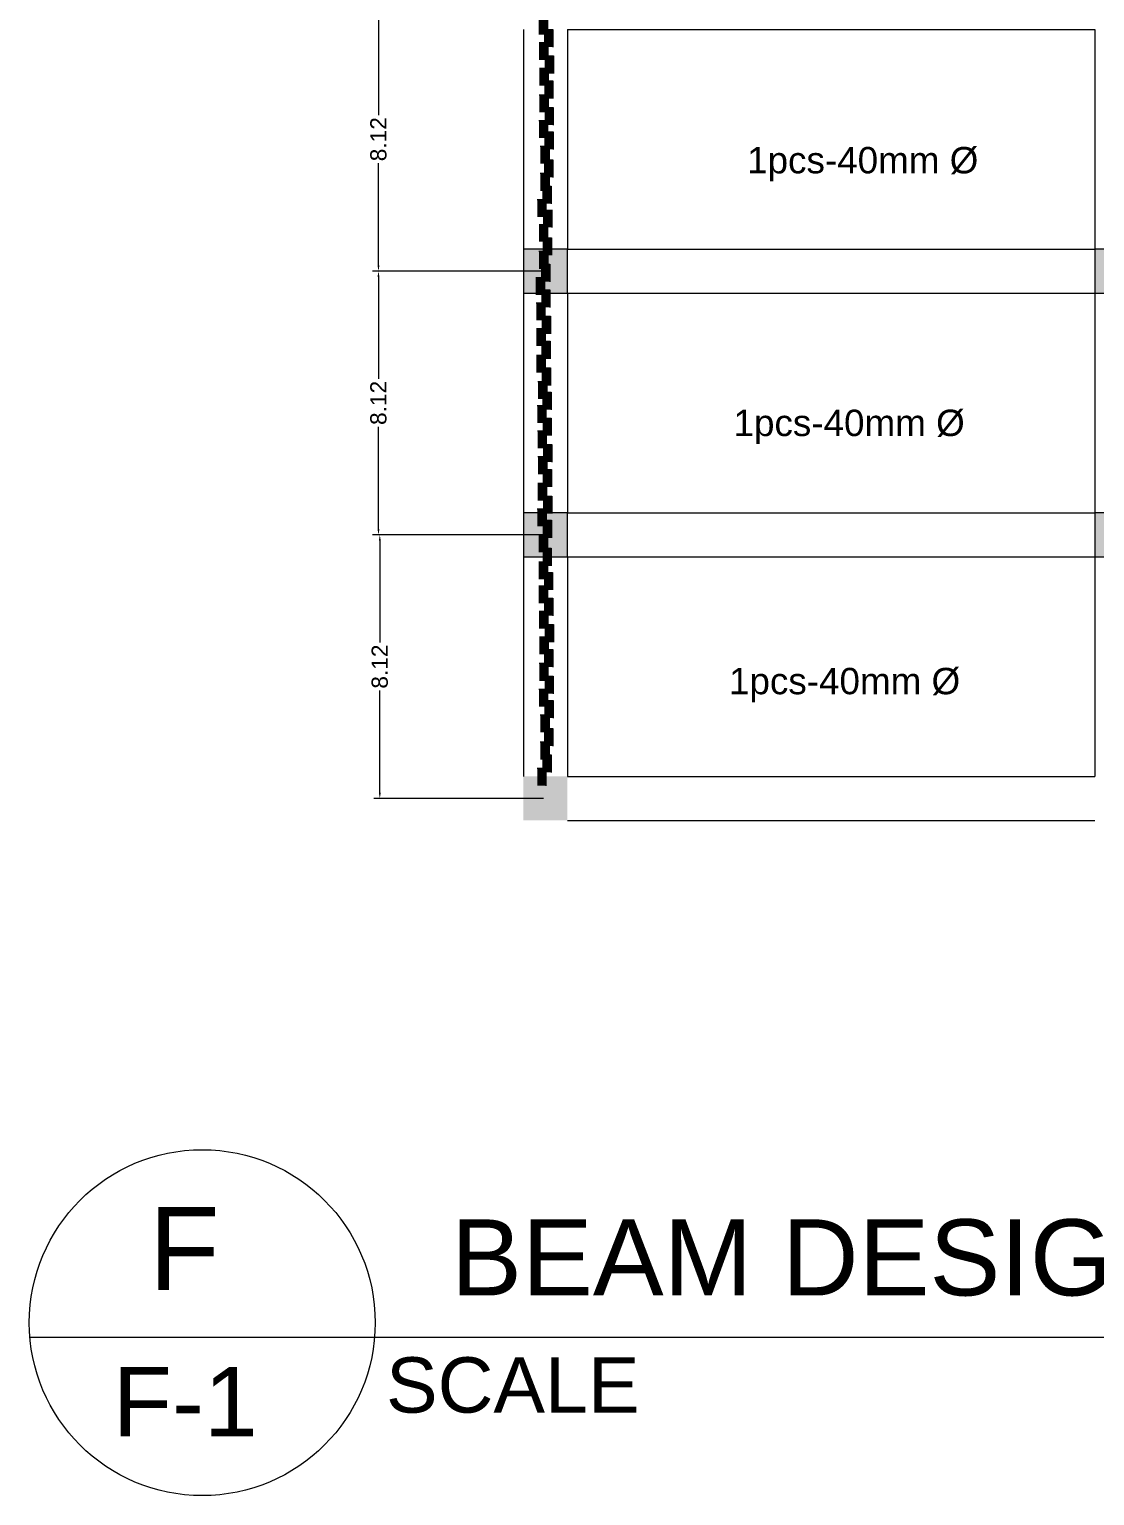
# Model space of a CAD drawing. Header units: millimetres. Extents: x 2391 to 3323, y 1596 to 2537.
# Drawn here: x 2763.81 to 2796.63, y 1941.94 to 1987.11 of the extents above; entities that cross this region are included whole.
import ezdxf

# ---------------------------------------------------------------- set-up
doc = ezdxf.new("R2010")
doc.units = ezdxf.units.MM
for name, color, linetype in [('columns', 250, 'Continuous'), ('dimensions', 203, 'Continuous'), ('LETTERS', 150, 'Continuous'), ('Roof', 130, 'Continuous'), ('TEXT', 130, 'Continuous')]:
    doc.layers.add(name, color=color, linetype=linetype)
doc.styles.get("Standard").update_dxf_attribs({"font": 'arial.ttf'})

msp = doc.modelspace()

# ---------------------------------------------------------------- hatches: boundary and pattern name
at = {"layer": 'columns', "linetype": 'ByBlock', "lineweight": 13}
h = msp.add_hatch(color=256, dxfattribs=at)
h.dxf.hatch_style = 1
h.paths.add_polyline_path([(2779.032, 1980.337), (2779.032, 1978.983), (2780.386, 1978.983), (2780.386, 1980.337)])
h = msp.add_hatch(color=256, dxfattribs=at)
h.dxf.hatch_style = 1
h.paths.add_polyline_path([(2796.631, 1980.337), (2796.631, 1978.983), (2797.984, 1978.983), (2797.984, 1980.337)])
h = msp.add_hatch(color=256, dxfattribs=at)
h.dxf.hatch_style = 1
h.paths.add_polyline_path([(2779.032, 1972.214), (2779.032, 1970.86), (2780.386, 1970.86), (2780.386, 1972.214)])
h = msp.add_hatch(color=256, dxfattribs=at)
h.dxf.hatch_style = 1
h.paths.add_polyline_path([(2796.631, 1972.214), (2796.631, 1970.86), (2797.984, 1970.86), (2797.984, 1972.214)])
h = msp.add_hatch(color=256, dxfattribs=at)
h.dxf.hatch_style = 1
h.paths.add_polyline_path([(2780.386, 1964.092), (2779.032, 1964.092), (2779.032, 1962.738), (2780.386, 1962.738)])
at = {"layer": 'dimensions', "lineweight": 13, "ltscale": 0.25, "true_color": 0x000000}
h = msp.add_hatch(color=18, dxfattribs=at)
h.dxf.hatch_style = 1
h.paths.add_polyline_path([(2779.772, 1986.939), (2779.501, 1986.939), (2779.501, 1987.481), (2779.772, 1987.481)])
h = msp.add_hatch(color=18, dxfattribs=at)
h.dxf.hatch_style = 1
h.paths.add_polyline_path([(2779.937, 1986.557), (2779.666, 1986.557), (2779.666, 1987.098), (2779.937, 1987.098)])
h = msp.add_hatch(color=18, dxfattribs=at)
h.dxf.hatch_style = 1
h.paths.add_polyline_path([(2779.783, 1986.159), (2779.512, 1986.159), (2779.512, 1986.7), (2779.783, 1986.7)])
h = msp.add_hatch(color=18, dxfattribs=at)
h.dxf.hatch_style = 1
h.paths.add_polyline_path([(2779.952, 1985.742), (2779.681, 1985.742), (2779.681, 1986.284), (2779.952, 1986.284)])
h = msp.add_hatch(color=18, dxfattribs=at)
h.dxf.hatch_style = 1
h.paths.add_polyline_path([(2779.794, 1985.367), (2779.523, 1985.367), (2779.523, 1985.908), (2779.794, 1985.908)])
h = msp.add_hatch(color=18, dxfattribs=at)
h.dxf.hatch_style = 1
h.paths.add_polyline_path([(2779.94, 1984.973), (2779.67, 1984.973), (2779.67, 1985.515), (2779.94, 1985.515)])
h = msp.add_hatch(color=18, dxfattribs=at)
h.dxf.hatch_style = 1
h.paths.add_polyline_path([(2779.788, 1984.551), (2779.517, 1984.551), (2779.517, 1985.092), (2779.788, 1985.092)])
h = msp.add_hatch(color=18, dxfattribs=at)
h.dxf.hatch_style = 1
h.paths.add_polyline_path([(2779.951, 1984.154), (2779.68, 1984.154), (2779.68, 1984.695), (2779.951, 1984.695)])
h = msp.add_hatch(color=18, dxfattribs=at)
h.dxf.hatch_style = 1
h.paths.add_polyline_path([(2779.776, 1983.756), (2779.505, 1983.756), (2779.505, 1984.297), (2779.776, 1984.297)])
h = msp.add_hatch(color=18, dxfattribs=at)
h.dxf.hatch_style = 1
h.paths.add_polyline_path([(2779.944, 1983.406), (2779.673, 1983.406), (2779.673, 1983.947), (2779.944, 1983.947)])
h = msp.add_hatch(color=18, dxfattribs=at)
h.dxf.hatch_style = 1
h.paths.add_polyline_path([(2779.82, 1982.964), (2779.549, 1982.964), (2779.549, 1983.505), (2779.82, 1983.505)])
h = msp.add_hatch(color=18, dxfattribs=at)
h.dxf.hatch_style = 1
h.paths.add_polyline_path([(2779.936, 1982.544), (2779.666, 1982.544), (2779.666, 1983.086), (2779.936, 1983.086)])
h = msp.add_hatch(color=18, dxfattribs=at)
h.dxf.hatch_style = 1
h.paths.add_polyline_path([(2779.821, 1982.128), (2779.55, 1982.128), (2779.55, 1982.67), (2779.821, 1982.67)])
h = msp.add_hatch(color=18, dxfattribs=at)
h.dxf.hatch_style = 1
h.paths.add_polyline_path([(2779.884, 1981.733), (2779.613, 1981.733), (2779.613, 1982.275), (2779.884, 1982.275)])
h = msp.add_hatch(color=18, dxfattribs=at)
h.dxf.hatch_style = 1
h.paths.add_polyline_path([(2779.725, 1981.321), (2779.455, 1981.321), (2779.455, 1981.862), (2779.725, 1981.862)])
h = msp.add_hatch(color=18, dxfattribs=at)
h.dxf.hatch_style = 1
h.paths.add_polyline_path([(2779.901, 1981.005), (2779.63, 1981.005), (2779.63, 1981.546), (2779.901, 1981.546)])
h = msp.add_hatch(color=18, dxfattribs=at)
h.dxf.hatch_style = 1
h.paths.add_polyline_path([(2779.777, 1980.563), (2779.506, 1980.563), (2779.506, 1981.105), (2779.777, 1981.105)])
h = msp.add_hatch(color=18, dxfattribs=at)
h.dxf.hatch_style = 1
h.paths.add_polyline_path([(2779.893, 1980.144), (2779.623, 1980.144), (2779.623, 1980.685), (2779.893, 1980.685)])
h = msp.add_hatch(color=18, dxfattribs=at)
h.dxf.hatch_style = 1
h.paths.add_polyline_path([(2779.778, 1979.727), (2779.507, 1979.727), (2779.507, 1980.269), (2779.778, 1980.269)])
h = msp.add_hatch(color=18, dxfattribs=at)
h.dxf.hatch_style = 1
h.paths.add_polyline_path([(2779.84, 1979.332), (2779.57, 1979.332), (2779.57, 1979.874), (2779.84, 1979.874)])
h = msp.add_hatch(color=18, dxfattribs=at)
h.dxf.hatch_style = 1
h.paths.add_polyline_path([(2779.682, 1978.92), (2779.412, 1978.92), (2779.412, 1979.462), (2779.682, 1979.462)])
h = msp.add_hatch(color=18, dxfattribs=at)
h.dxf.hatch_style = 1
h.paths.add_polyline_path([(2779.848, 1978.537), (2779.577, 1978.537), (2779.577, 1979.079), (2779.848, 1979.079)])
h = msp.add_hatch(color=18, dxfattribs=at)
h.dxf.hatch_style = 1
h.paths.add_polyline_path([(2779.693, 1978.14), (2779.423, 1978.14), (2779.423, 1978.681), (2779.693, 1978.681)])
h = msp.add_hatch(color=18, dxfattribs=at)
h.dxf.hatch_style = 1
h.paths.add_polyline_path([(2779.863, 1977.723), (2779.592, 1977.723), (2779.592, 1978.265), (2779.863, 1978.265)])
h = msp.add_hatch(color=18, dxfattribs=at)
h.dxf.hatch_style = 1
h.paths.add_polyline_path([(2779.704, 1977.347), (2779.433, 1977.347), (2779.433, 1977.889), (2779.704, 1977.889)])
h = msp.add_hatch(color=18, dxfattribs=at)
h.dxf.hatch_style = 1
h.paths.add_polyline_path([(2779.851, 1976.954), (2779.58, 1976.954), (2779.58, 1977.496), (2779.851, 1977.496)])
h = msp.add_hatch(color=18, dxfattribs=at)
h.dxf.hatch_style = 1
h.paths.add_polyline_path([(2779.698, 1976.531), (2779.428, 1976.531), (2779.428, 1977.073), (2779.698, 1977.073)])
h = msp.add_hatch(color=18, dxfattribs=at)
h.dxf.hatch_style = 1
h.paths.add_polyline_path([(2779.862, 1976.134), (2779.591, 1976.134), (2779.591, 1976.676), (2779.862, 1976.676)])
h = msp.add_hatch(color=18, dxfattribs=at)
h.dxf.hatch_style = 1
h.paths.add_polyline_path([(2779.863, 1976.137), (2779.593, 1976.137), (2779.593, 1976.679), (2779.863, 1976.679)])
h = msp.add_hatch(color=18, dxfattribs=at)
h.dxf.hatch_style = 1
h.paths.add_polyline_path([(2779.748, 1975.721), (2779.477, 1975.721), (2779.477, 1976.262), (2779.748, 1976.262)])
h = msp.add_hatch(color=18, dxfattribs=at)
h.dxf.hatch_style = 1
h.paths.add_polyline_path([(2779.883, 1975.386), (2779.612, 1975.386), (2779.612, 1975.928), (2779.883, 1975.928)])
h = msp.add_hatch(color=18, dxfattribs=at)
h.dxf.hatch_style = 1
h.paths.add_polyline_path([(2779.725, 1974.974), (2779.454, 1974.974), (2779.454, 1975.516), (2779.725, 1975.516)])
h = msp.add_hatch(color=18, dxfattribs=at)
h.dxf.hatch_style = 1
h.paths.add_polyline_path([(2779.89, 1974.591), (2779.619, 1974.591), (2779.619, 1975.133), (2779.89, 1975.133)])
h = msp.add_hatch(color=18, dxfattribs=at)
h.dxf.hatch_style = 1
h.paths.add_polyline_path([(2779.736, 1974.194), (2779.465, 1974.194), (2779.465, 1974.735), (2779.736, 1974.735)])
h = msp.add_hatch(color=18, dxfattribs=at)
h.dxf.hatch_style = 1
h.paths.add_polyline_path([(2779.905, 1973.777), (2779.634, 1973.777), (2779.634, 1974.319), (2779.905, 1974.319)])
h = msp.add_hatch(color=18, dxfattribs=at)
h.dxf.hatch_style = 1
h.paths.add_polyline_path([(2779.747, 1973.401), (2779.476, 1973.401), (2779.476, 1973.943), (2779.747, 1973.943)])
h = msp.add_hatch(color=18, dxfattribs=at)
h.dxf.hatch_style = 1
h.paths.add_polyline_path([(2779.893, 1973.008), (2779.623, 1973.008), (2779.623, 1973.55), (2779.893, 1973.55)])
h = msp.add_hatch(color=18, dxfattribs=at)
h.dxf.hatch_style = 1
h.paths.add_polyline_path([(2779.741, 1972.585), (2779.47, 1972.585), (2779.47, 1973.127), (2779.741, 1973.127)])
h = msp.add_hatch(color=18, dxfattribs=at)
h.dxf.hatch_style = 1
h.paths.add_polyline_path([(2779.904, 1972.188), (2779.633, 1972.188), (2779.633, 1972.73), (2779.904, 1972.73)])
h = msp.add_hatch(color=18, dxfattribs=at)
h.dxf.hatch_style = 1
h.paths.add_polyline_path([(2779.729, 1971.791), (2779.458, 1971.791), (2779.458, 1972.332), (2779.729, 1972.332)])
h = msp.add_hatch(color=18, dxfattribs=at)
h.dxf.hatch_style = 1
h.paths.add_polyline_path([(2779.897, 1971.44), (2779.626, 1971.44), (2779.626, 1971.982), (2779.897, 1971.982)])
h = msp.add_hatch(color=18, dxfattribs=at)
h.dxf.hatch_style = 1
h.paths.add_polyline_path([(2779.773, 1970.999), (2779.502, 1970.999), (2779.502, 1971.54), (2779.773, 1971.54)])
h = msp.add_hatch(color=18, dxfattribs=at)
h.dxf.hatch_style = 1
h.paths.add_polyline_path([(2779.774, 1970.163), (2779.503, 1970.163), (2779.503, 1970.704), (2779.774, 1970.704)])
h = msp.add_hatch(color=18, dxfattribs=at)
h.dxf.hatch_style = 1
h.paths.add_polyline_path([(2779.889, 1970.579), (2779.619, 1970.579), (2779.619, 1971.121), (2779.889, 1971.121)])
h = msp.add_hatch(color=18, dxfattribs=at)
h.dxf.hatch_style = 1
h.paths.add_polyline_path([(2779.929, 1969.836), (2779.659, 1969.836), (2779.659, 1970.377), (2779.929, 1970.377)])
h = msp.add_hatch(color=18, dxfattribs=at)
h.dxf.hatch_style = 1
h.paths.add_polyline_path([(2779.771, 1969.424), (2779.501, 1969.424), (2779.501, 1969.965), (2779.771, 1969.965)])
h = msp.add_hatch(color=18, dxfattribs=at)
h.dxf.hatch_style = 1
h.paths.add_polyline_path([(2779.937, 1969.041), (2779.666, 1969.041), (2779.666, 1969.582), (2779.937, 1969.582)])
h = msp.add_hatch(color=18, dxfattribs=at)
h.dxf.hatch_style = 1
h.paths.add_polyline_path([(2779.782, 1968.643), (2779.512, 1968.643), (2779.512, 1969.185), (2779.782, 1969.185)])
h = msp.add_hatch(color=18, dxfattribs=at)
h.dxf.hatch_style = 1
h.paths.add_polyline_path([(2779.952, 1968.227), (2779.681, 1968.227), (2779.681, 1968.768), (2779.952, 1968.768)])
h = msp.add_hatch(color=18, dxfattribs=at)
h.dxf.hatch_style = 1
h.paths.add_polyline_path([(2779.793, 1967.851), (2779.523, 1967.851), (2779.523, 1968.392), (2779.793, 1968.392)])
h = msp.add_hatch(color=18, dxfattribs=at)
h.dxf.hatch_style = 1
h.paths.add_polyline_path([(2779.94, 1967.458), (2779.669, 1967.458), (2779.669, 1967.999), (2779.94, 1967.999)])
h = msp.add_hatch(color=18, dxfattribs=at)
h.dxf.hatch_style = 1
h.paths.add_polyline_path([(2779.787, 1967.035), (2779.517, 1967.035), (2779.517, 1967.576), (2779.787, 1967.576)])
h = msp.add_hatch(color=18, dxfattribs=at)
h.dxf.hatch_style = 1
h.paths.add_polyline_path([(2779.951, 1966.638), (2779.68, 1966.638), (2779.68, 1967.179), (2779.951, 1967.179)])
h = msp.add_hatch(color=18, dxfattribs=at)
h.dxf.hatch_style = 1
h.paths.add_polyline_path([(2779.776, 1966.24), (2779.505, 1966.24), (2779.505, 1966.782), (2779.776, 1966.782)])
h = msp.add_hatch(color=18, dxfattribs=at)
h.dxf.hatch_style = 1
h.paths.add_polyline_path([(2779.943, 1965.89), (2779.673, 1965.89), (2779.673, 1966.431), (2779.943, 1966.431)])
h = msp.add_hatch(color=18, dxfattribs=at)
h.dxf.hatch_style = 1
h.paths.add_polyline_path([(2779.819, 1965.448), (2779.549, 1965.448), (2779.549, 1965.99), (2779.819, 1965.99)])
h = msp.add_hatch(color=18, dxfattribs=at)
h.dxf.hatch_style = 1
h.paths.add_polyline_path([(2779.936, 1965.029), (2779.665, 1965.029), (2779.665, 1965.57), (2779.936, 1965.57)])
h = msp.add_hatch(color=18, dxfattribs=at)
h.dxf.hatch_style = 1
h.paths.add_polyline_path([(2779.82, 1964.612), (2779.55, 1964.612), (2779.55, 1965.154), (2779.82, 1965.154)])
h = msp.add_hatch(color=18, dxfattribs=at)
h.dxf.hatch_style = 1
h.paths.add_polyline_path([(2779.883, 1964.217), (2779.612, 1964.217), (2779.612, 1964.759), (2779.883, 1964.759)])
h = msp.add_hatch(color=18, dxfattribs=at)
h.dxf.hatch_style = 1
h.paths.add_polyline_path([(2779.725, 1963.805), (2779.454, 1963.805), (2779.454, 1964.347), (2779.725, 1964.347)])

# ---------------------------------------------------------------- linework, layer by layer
at = {"layer": 'columns', "linetype": 'ByBlock', "lineweight": 13}
for p, q in [((2780.386, 1980.337), (2779.032, 1980.337)), ((2779.032, 1980.337), (2779.032, 1978.983)), ((2780.386, 1978.983), (2780.386, 1980.337)), ((2797.984, 1980.337), (2796.631, 1980.337)), ((2796.631, 1980.337), (2796.631, 1978.983)), ((2779.032, 1978.983), (2780.386, 1978.983)), ((2796.631, 1978.983), (2797.984, 1978.983)), ((2780.386, 1972.214), (2779.032, 1972.214)), ((2779.032, 1972.214), (2779.032, 1970.86)), ((2780.386, 1970.86), (2780.386, 1972.214)), ((2797.984, 1972.214), (2796.631, 1972.214)), ((2796.631, 1972.214), (2796.631, 1970.86)), ((2779.032, 1970.86), (2780.386, 1970.86)), ((2796.631, 1970.86), (2797.984, 1970.86))]:
    msp.add_line(p, q, dxfattribs=at)
at = {"layer": 'dimensions', "linetype": 'ByBlock', "lineweight": 13}
for p, q in [((2774.564, 1987.602), (2774.564, 1984.458)), ((2774.564, 1979.84), (2774.564, 1982.984)), ((2779.646, 1979.66), (2774.384, 1979.66)), ((2779.646, 1979.66), (2774.384, 1979.66)), ((2774.564, 1979.48), (2774.564, 1976.336)), ((2774.564, 1971.717), (2774.564, 1974.861)), ((2779.646, 1971.537), (2774.384, 1971.537)), ((2779.646, 1971.537), (2774.425, 1971.537)), ((2774.605, 1971.357), (2774.605, 1968.213)), ((2774.605, 1963.595), (2774.605, 1966.739)), ((2779.646, 1963.415), (2774.425, 1963.415))]:
    msp.add_line(p, q, dxfattribs=at)
at = {"layer": 'dimensions', "color": 18, "lineweight": 13, "ltscale": 0.25, "true_color": 0x000000}
for p, q in [((2779.772, 1987.481), (2779.772, 1986.939)), ((2779.666, 1987.098), (2779.937, 1987.098)), ((2779.937, 1987.098), (2779.937, 1986.557)), ((2779.512, 1986.7), (2779.783, 1986.7)), ((2779.783, 1986.7), (2779.783, 1986.159)), ((2779.681, 1986.284), (2779.952, 1986.284)), ((2779.952, 1986.284), (2779.952, 1985.742)), ((2779.523, 1985.908), (2779.794, 1985.908)), ((2779.794, 1985.908), (2779.794, 1985.367)), ((2779.67, 1985.515), (2779.94, 1985.515)), ((2779.94, 1985.515), (2779.94, 1984.973)), ((2779.517, 1985.092), (2779.788, 1985.092)), ((2779.68, 1984.695), (2779.951, 1984.695)), ((2779.788, 1985.092), (2779.788, 1984.551)), ((2779.951, 1984.695), (2779.951, 1984.154)), ((2779.505, 1984.297), (2779.776, 1984.297)), ((2779.776, 1984.297), (2779.776, 1983.756)), ((2779.673, 1983.947), (2779.944, 1983.947)), ((2779.944, 1983.947), (2779.944, 1983.406)), ((2779.549, 1983.505), (2779.82, 1983.505)), ((2779.82, 1983.505), (2779.82, 1982.964)), ((2779.666, 1983.086), (2779.936, 1983.086)), ((2779.936, 1983.086), (2779.936, 1982.544)), ((2779.55, 1982.67), (2779.821, 1982.67)), ((2779.821, 1982.67), (2779.821, 1982.128)), ((2779.613, 1982.275), (2779.884, 1982.275)), ((2779.884, 1982.275), (2779.884, 1981.733)), ((2779.455, 1981.862), (2779.725, 1981.862)), ((2779.725, 1981.862), (2779.725, 1981.321)), ((2779.901, 1981.546), (2779.901, 1981.005)), ((2779.777, 1981.105), (2779.777, 1980.563)), ((2779.623, 1980.685), (2779.893, 1980.685)), ((2779.893, 1980.685), (2779.893, 1980.144)), ((2779.507, 1980.269), (2779.778, 1980.269)), ((2779.778, 1980.269), (2779.778, 1979.727)), ((2779.57, 1979.874), (2779.84, 1979.874)), ((2779.84, 1979.874), (2779.84, 1979.332)), ((2779.412, 1979.462), (2779.682, 1979.462)), ((2779.682, 1979.462), (2779.682, 1978.92)), ((2779.577, 1979.079), (2779.848, 1979.079)), ((2779.848, 1979.079), (2779.848, 1978.537)), ((2779.423, 1978.681), (2779.693, 1978.681)), ((2779.693, 1978.681), (2779.693, 1978.14)), ((2779.592, 1978.265), (2779.863, 1978.265)), ((2779.863, 1978.265), (2779.863, 1977.723)), ((2779.433, 1977.889), (2779.704, 1977.889)), ((2779.58, 1977.496), (2779.851, 1977.496)), ((2779.704, 1977.889), (2779.704, 1977.347)), ((2779.851, 1977.496), (2779.851, 1976.954)), ((2779.428, 1977.073), (2779.698, 1977.073)), ((2779.698, 1977.073), (2779.698, 1976.531)), ((2779.591, 1976.676), (2779.862, 1976.676)), ((2779.862, 1976.676), (2779.862, 1976.134)), ((2779.863, 1976.679), (2779.863, 1976.137)), ((2779.477, 1976.262), (2779.748, 1976.262)), ((2779.748, 1976.262), (2779.748, 1975.721)), ((2779.612, 1975.928), (2779.883, 1975.928)), ((2779.883, 1975.928), (2779.883, 1975.386)), ((2779.454, 1975.516), (2779.725, 1975.516)), ((2779.725, 1975.516), (2779.725, 1974.974)), ((2779.619, 1975.133), (2779.89, 1975.133)), ((2779.89, 1975.133), (2779.89, 1974.591)), ((2779.465, 1974.735), (2779.736, 1974.735)), ((2779.634, 1974.319), (2779.905, 1974.319)), ((2779.736, 1974.735), (2779.736, 1974.194)), ((2779.905, 1974.319), (2779.905, 1973.777)), ((2779.476, 1973.943), (2779.747, 1973.943)), ((2779.747, 1973.943), (2779.747, 1973.401)), ((2779.623, 1973.55), (2779.893, 1973.55)), ((2779.893, 1973.55), (2779.893, 1973.008)), ((2779.47, 1973.127), (2779.741, 1973.127)), ((2779.741, 1973.127), (2779.741, 1972.585)), ((2779.633, 1972.73), (2779.904, 1972.73)), ((2779.904, 1972.73), (2779.904, 1972.188)), ((2779.458, 1972.332), (2779.729, 1972.332)), ((2779.729, 1972.332), (2779.729, 1971.791)), ((2779.626, 1971.982), (2779.897, 1971.982)), ((2779.897, 1971.982), (2779.897, 1971.44)), ((2779.502, 1971.54), (2779.773, 1971.54)), ((2779.773, 1971.54), (2779.773, 1970.999)), ((2779.503, 1970.704), (2779.774, 1970.704)), ((2779.619, 1971.121), (2779.889, 1971.121)), ((2779.774, 1970.704), (2779.774, 1970.163)), ((2779.889, 1971.121), (2779.889, 1970.579)), ((2779.659, 1970.377), (2779.929, 1970.377)), ((2779.929, 1970.377), (2779.929, 1969.836)), ((2779.501, 1969.965), (2779.771, 1969.965)), ((2779.771, 1969.965), (2779.771, 1969.424)), ((2779.666, 1969.582), (2779.937, 1969.582)), ((2779.937, 1969.582), (2779.937, 1969.041)), ((2779.512, 1969.185), (2779.782, 1969.185)), ((2779.782, 1969.185), (2779.782, 1968.643)), ((2779.681, 1968.768), (2779.952, 1968.768)), ((2779.952, 1968.768), (2779.952, 1968.227)), ((2779.523, 1968.392), (2779.793, 1968.392)), ((2779.669, 1967.999), (2779.94, 1967.999)), ((2779.793, 1968.392), (2779.793, 1967.851)), ((2779.94, 1967.999), (2779.94, 1967.458)), ((2779.517, 1967.576), (2779.787, 1967.576)), ((2779.787, 1967.576), (2779.787, 1967.035)), ((2779.68, 1967.179), (2779.951, 1967.179)), ((2779.951, 1967.179), (2779.951, 1966.638)), ((2779.505, 1966.782), (2779.776, 1966.782)), ((2779.776, 1966.782), (2779.776, 1966.24)), ((2779.673, 1966.431), (2779.943, 1966.431)), ((2779.943, 1966.431), (2779.943, 1965.89)), ((2779.549, 1965.99), (2779.819, 1965.99)), ((2779.819, 1965.99), (2779.819, 1965.448)), ((2779.665, 1965.57), (2779.936, 1965.57)), ((2779.936, 1965.57), (2779.936, 1965.029)), ((2779.55, 1965.154), (2779.82, 1965.154)), ((2779.82, 1965.154), (2779.82, 1964.612)), ((2779.612, 1964.759), (2779.883, 1964.759)), ((2779.883, 1964.759), (2779.883, 1964.217)), ((2779.454, 1964.347), (2779.725, 1964.347)), ((2779.725, 1964.347), (2779.725, 1963.805))]:
    msp.add_line(p, q, dxfattribs=at)
at = {"layer": 'dimensions', "lineweight": 13, "ltscale": 0.25}
for p, q in [((2779.032, 1987.105), (2779.032, 1980.337)), ((2780.386, 1987.105), (2780.386, 1980.337)), ((2796.631, 1987.105), (2796.631, 1980.337)), ((2779.032, 1978.983), (2779.032, 1972.214)), ((2780.386, 1978.983), (2780.386, 1972.214)), ((2796.631, 1978.983), (2796.631, 1972.214)), ((2779.032, 1970.86), (2779.032, 1964.092)), ((2780.386, 1970.86), (2780.386, 1964.092)), ((2796.631, 1970.86), (2796.631, 1964.092))]:
    msp.add_line(p, q, dxfattribs=at)
at = {"layer": 'dimensions', "linetype": 'ByBlock'}
for points in [[(2774.534, 1979.84), (2774.594, 1979.84), (2774.564, 1979.66)], [(2774.534, 1979.48), (2774.594, 1979.48), (2774.564, 1979.66)], [(2774.534, 1971.717), (2774.594, 1971.717), (2774.564, 1971.537)], [(2774.575, 1971.357), (2774.635, 1971.357), (2774.605, 1971.537)], [(2774.575, 1963.595), (2774.635, 1963.595), (2774.605, 1963.415)]]:
    msp.add_solid(points, dxfattribs=at)
at = {"layer": 'LETTERS', "lineweight": 13}
msp.add_line((2763.825, 1946.822), (2845.497, 1946.822), dxfattribs=at)
msp.add_circle((2769.135, 1947.266), 5.328, dxfattribs=at)
at = {"layer": 'Roof', "lineweight": 13, "ltscale": 0.25}
for p, q in [((2779.032, 1987.105), (2779.032, 1980.337)), ((2779.032, 1987.105), (2779.032, 1980.337)), ((2780.386, 1987.105), (2796.631, 1987.105)), ((2780.386, 1987.105), (2780.386, 1980.337)), ((2780.386, 1987.105), (2780.386, 1980.337)), ((2796.631, 1987.105), (2796.631, 1980.337)), ((2780.386, 1980.337), (2796.631, 1980.337)), ((2779.032, 1978.983), (2779.032, 1972.214)), ((2779.032, 1978.983), (2779.032, 1972.214)), ((2780.386, 1978.983), (2796.631, 1978.983)), ((2780.386, 1978.983), (2780.386, 1972.214)), ((2780.386, 1978.983), (2780.386, 1972.214)), ((2796.631, 1978.983), (2796.631, 1972.214)), ((2780.386, 1972.214), (2796.631, 1972.214)), ((2779.032, 1970.86), (2779.032, 1964.092)), ((2779.032, 1970.86), (2779.032, 1964.092)), ((2780.386, 1970.86), (2796.631, 1970.86)), ((2780.386, 1970.86), (2780.386, 1964.092)), ((2780.386, 1970.86), (2780.386, 1964.092)), ((2796.631, 1970.86), (2796.631, 1964.092)), ((2780.386, 1964.092), (2796.631, 1964.092)), ((2780.386, 1962.738), (2796.631, 1962.738))]:
    msp.add_line(p, q, dxfattribs=at)

# ---------------------------------------------------------------- texts
at = {"layer": 'dimensions'}
for p in [(2785.922, 1982.669), (2785.503, 1974.577), (2785.363, 1966.624)]:
    msp.add_text('1pcs-40mm Ø', height=0.81225, dxfattribs=at).set_placement(p)
at = {"layer": 'dimensions', "linetype": 'ByBlock', "lineweight": 13, "char_height": 0.5, "attachment_point": 5, "rotation": 90}
for insert in [(2774.564, 1983.721), (2774.564, 1975.598), (2774.605, 1967.476)]:
    msp.add_mtext('\\A1;8.12', dxfattribs=dict(at, insert=insert))
at = {"layer": 'TEXT'}
for s, height, p in [('F', 2.558, (2767.489, 1948.272)), ('BEAM DESIGN SHORT DIRECTION (ROOF)', 2.34448, (2776.8, 1948.105)), ('F-1', 2.1313, (2766.382, 1943.77)), ('SCALE', 1.7051, (2774.798, 1944.495))]:
    msp.add_text(s, height=height, dxfattribs=at).set_placement(p)

doc.saveas('drawing.dxf')
